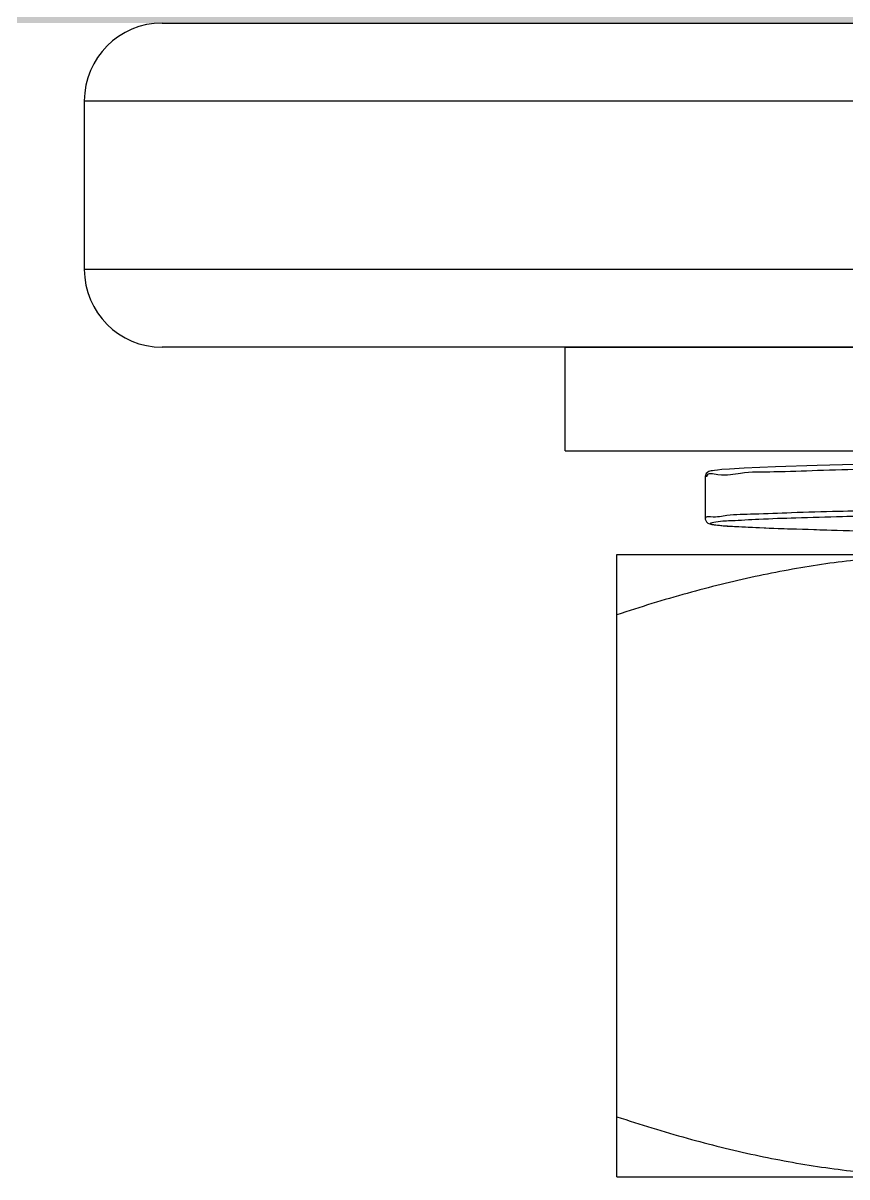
# Model space of a CAD drawing. Extents: x 1060579 to 1383165, y 581819 to 1037910.
# Drawn here: x 1267646.7 to 1267706, y 855883.1 to 855966.2 of the extents above; entities that cross this region are included whole.
import ezdxf

# ---------------------------------------------------------------- set-up
doc = ezdxf.new("R2010")
doc.units = 0
doc.header["$LTSCALE"] = 1000
doc.header["$MEASUREMENT"] = 0
doc.layers.add('02___PRT_ALL_AXES', color=7, linetype='Continuous')
doc.layers.add('11122', color=7, linetype='Continuous')

msp = doc.modelspace()

# ---------------------------------------------------------------- hatches: boundary and pattern name
at = {"layer": '11122'}
h = msp.add_hatch(dxfattribs=at)
h.set_pattern_fill('AR-CONC', color=256, scale=50, style=0)
h.set_pattern_definition([(49.99999999999999, (777042.7474702727, 1495774.023655258), (358.6300913003768, -31.37606749129756), [37.5, -412.5]), (355, (777042.7474702727, 1495774.023655258), (-69.3756668065, 376.0960668500059), [30, -330]), (100.4514, (777072.6333102724, 1495771.408985258), (289.2546908570108, 344.7197710304768), [31.87009499999976, -350.5710559999965]), (46.18420000000002, (777042.7474702727, 1495874.023655258), (533.6205243128223, -82.75950716450905), [56.24999999999987, -618.749999999998]), (96.63559999999993, (777087.2158427723, 1495867.127001757), (467.3313527743517, 487.0589354502209), [47.80514399999962, -525.856499999994]), (351.1842, (777042.7474702727, 1495874.023655258), (467.3309725668136, 487.0593004626623), [45.00000000000001, -495.0000000000001]), (21, (777092.7474702727, 1495849.023655258), (298.4535260592309, -201.3094453326694), [37.5, -412.5]), (326.0000000000001, (777092.7474702727, 1495849.023655258), (121.6576659607909, 362.5750225234265), [30, -330]), (71.4514, (777117.6185867721, 1495832.247852257), (420.111314290745, 161.2652483549762), [31.87009500000001, -350.571056]), (37.50000000000001, (777042.7474702727, 1495774.023655258), (6.079927658645335, 166.4469269156558), [0, -326, 0, -335, 0, -331.25]), (7.500000000000001, (777042.7474702727, 1495774.023655258), (131.5347687210743, 197.2058559411801), [0, -191, 0, -318.5, 0, -126.25]), (327.5, (776931.2474702727, 1495774.023655258), (266.9112180862045, -11.2774358671899), [0, -125, 0, -390, 0, -517.5]), (317.5, (776881.2474702727, 1495774.023655258), (291.5930846711931, 50.05249116615882), [0, -162.5, 0, -259, 0, -367.5])])
edge = h.paths.add_edge_path()
edge.add_line((1264948.311090498, 856289.4503852366), (1264564.02371987, 856372.8108387582))
edge.add_line((1264564.02371987, 856372.8108387582), (1264749.148975693, 856444.4400337678))
edge.add_line((1264749.148975693, 856236.1454946524), (1264948.311090498, 856289.4503852366))
edge.add_line((1264749.148975693, 856236.1454946524), (1264749.148975693, 855966.2044389886))
edge.add_line((1264749.148975693, 856685.3263902029), (1264749.148975693, 856444.4400337678))
edge.add_line((1264749.148975693, 856685.3263902036), (1275410.061608064, 856685.3263902036))
edge.add_line((1264749.148975693, 855966.2044389893), (1275410.061608063, 855966.2044389895))
edge.add_line((1268845.538333422, 856262.1588980989), (1268804.937369914, 856262.1588980989))
edge.add_line((1268751.210252729, 856312.2434988678), (1268851.37945427, 856312.2434988678))
edge.add_line((1268797.652337079, 856262.1588980989), (1268757.051373572, 856262.1588980989))
edge.add_line((1268797.652337079, 856230.2868794263), (1268804.937369914, 856230.2868794263))
edge.add_line((1268757.051373572, 856185.4205956422), (1268756.901684629, 856185.4205956422))
edge.add_line((1268804.937369914, 856193.8617152274), (1268797.652337079, 856193.8617152274))
edge.add_line((1268845.688022364, 856185.4205956422), (1268845.538333428, 856185.4205956422))
edge.add_line((1268751.210252729, 856312.2434988678), (1268759.557686187, 856262.1588980989))
edge.add_line((1268851.37945427, 856312.2434988678), (1268843.032020811, 856262.1588980989))
edge.add_line((1268845.688022364, 856193.8617152274), (1268845.688022364, 855966.2044389893))
edge.add_line((1268845.538333428, 856262.1588980989), (1268845.538333428, 856193.8617152274))
edge.add_line((1268804.937369914, 856262.1588980989), (1268804.937369914, 856193.8617152274))
edge.add_line((1268797.652337079, 856262.1588980989), (1268797.652337079, 856193.8617152274))
edge.add_line((1268757.051373572, 856262.1588980989), (1268757.051373572, 856193.8617152274))
edge.add_line((1268756.901684629, 856193.8617152274), (1268756.901684629, 855966.2044389893))
edge.add_line((1268267.891676425, 856312.5337765976), (1268259.537240667, 856262.4071619448))
edge.add_line((1268267.891676425, 856312.5337765976), (1268167.638447118, 856312.5337765976))
edge.add_line((1268221.410633748, 856262.4071619448), (1268262.045655708, 856262.4071619448))
edge.add_line((1268173.484467835, 856262.4071619448), (1268214.119489797, 856262.4071619448))
edge.add_line((1268221.410633748, 856230.5084071595), (1268214.119489797, 856230.5084071595))
edge.add_line((1268262.045655708, 856194.0526874131), (1268262.195470217, 856194.0526874131))
edge.add_line((1268214.119489797, 856194.0526874131), (1268221.410633748, 856194.0526874131))
edge.add_line((1268173.334653331, 856194.0526874131), (1268173.484467835, 856194.0526874131))
edge.add_line((1268167.638447118, 856312.5337765976), (1268175.992882925, 856262.4071619448))
edge.add_line((1268173.334653331, 856194.0526874131), (1268173.334653331, 855966.2044389895))
edge.add_line((1268173.484467835, 856262.4071619448), (1268173.484467835, 856194.0526874131))
edge.add_line((1268214.119489797, 856262.4071619448), (1268214.119489797, 856194.0526874131))
edge.add_line((1268221.410633748, 856262.4071619448), (1268221.410633748, 856194.0526874131))
edge.add_line((1268262.045655708, 856262.4071619448), (1268262.045655708, 856194.0526874131))
edge.add_line((1268262.195470217, 856194.0526874131), (1268262.195470217, 855966.2044389895))
edge.add_line((1267687.89511578, 856312.5337765976), (1267696.249551537, 856262.4071619448))
edge.add_line((1267687.89511578, 856312.5337765976), (1267788.148345086, 856312.5337765976))
edge.add_line((1267734.376158456, 856262.4071619448), (1267693.741136496, 856262.4071619448))
edge.add_line((1267782.30232437, 856262.4071619448), (1267741.667302408, 856262.4071619448))
edge.add_line((1267734.376158456, 856230.5084071595), (1267741.667302408, 856230.5084071595))
edge.add_line((1267693.741136496, 856194.0526874131), (1267693.591321988, 856194.0526874131))
edge.add_line((1267741.667302408, 856194.0526874131), (1267734.376158456, 856194.0526874131))
edge.add_line((1267782.452138873, 856194.0526874131), (1267782.30232437, 856194.0526874131))
edge.add_line((1267788.148345086, 856312.5337765976), (1267779.793909279, 856262.4071619448))
edge.add_line((1267782.452138873, 856194.0526874131), (1267782.452138873, 855966.2044389895))
edge.add_line((1267782.30232437, 856262.4071619448), (1267782.30232437, 856194.0526874131))
edge.add_line((1267741.667302408, 856262.4071619448), (1267741.667302408, 856194.0526874131))
edge.add_line((1267734.376158456, 856262.4071619448), (1267734.376158456, 856194.0526874131))
edge.add_line((1267693.741136496, 856262.4071619448), (1267693.741136496, 856194.0526874131))
edge.add_line((1267693.591321988, 856194.0526874131), (1267693.591321988, 855966.2044389895))
edge.add_line((1271366.581438845, 856262.1588980989), (1271407.182402352, 856262.1588980989))
edge.add_line((1271460.909519537, 856312.2434988678), (1271360.740317997, 856312.2434988678))
edge.add_line((1271414.467435187, 856262.1588980989), (1271455.068398695, 856262.1588980989))
edge.add_line((1271414.467435187, 856230.2868794263), (1271407.182402352, 856230.2868794263))
edge.add_line((1271455.068398695, 856185.4205956422), (1271455.218087637, 856185.4205956422))
edge.add_line((1271407.182402352, 856193.8617152274), (1271414.467435187, 856193.8617152274))
edge.add_line((1271366.431749902, 856185.4205956422), (1271366.58143884, 856185.4205956422))
edge.add_line((1271460.909519537, 856312.2434988678), (1271452.56208608, 856262.1588980989))
edge.add_line((1271360.740317997, 856312.2434988678), (1271369.087751455, 856262.1588980989))
edge.add_line((1271366.431749902, 856193.8617152274), (1271366.431749902, 855966.2044389893))
edge.add_line((1271366.58143884, 856262.1588980989), (1271366.58143884, 856193.8617152274))
edge.add_line((1271407.182402352, 856262.1588980989), (1271407.182402352, 856193.8617152274))
edge.add_line((1271414.467435187, 856262.1588980989), (1271414.467435187, 856193.8617152274))
edge.add_line((1271455.068398695, 856262.1588980989), (1271455.068398695, 856193.8617152274))
edge.add_line((1271455.218087637, 856193.8617152274), (1271455.218087637, 855966.2044389893))
edge.add_line((1272524.533225645, 856312.533776599), (1272516.178789888, 856262.4071619464))
edge.add_line((1272524.533225645, 856312.533776599), (1272424.27999634, 856312.533776599))
edge.add_line((1272478.052182969, 856262.4071619464), (1272518.687204929, 856262.4071619464))
edge.add_line((1272430.126017055, 856262.4071619464), (1272470.761039018, 856262.4071619464))
edge.add_line((1272478.052182969, 856230.5084071611), (1272470.761039018, 856230.5084071611))
edge.add_line((1272518.687204929, 856194.0526874145), (1272518.837019438, 856194.0526874145))
edge.add_line((1272470.761039018, 856194.0526874145), (1272478.052182969, 856194.0526874145))
edge.add_line((1272429.976202553, 856194.0526874145), (1272430.126017055, 856194.0526874145))
edge.add_line((1272424.27999634, 856312.533776599), (1272432.634432146, 856262.4071619464))
edge.add_line((1272429.976202553, 856194.0526874145), (1272429.976202553, 855966.2044389909))
edge.add_line((1272430.126017055, 856262.4071619464), (1272430.126017055, 856194.0526874145))
edge.add_line((1272470.761039018, 856262.4071619464), (1272470.761039018, 856194.0526874145))
edge.add_line((1272478.052182969, 856262.4071619464), (1272478.052182969, 856194.0526874145))
edge.add_line((1272518.687204929, 856262.4071619464), (1272518.687204929, 856194.0526874145))
edge.add_line((1272518.837019438, 856194.0526874145), (1272518.837019438, 855966.2044389909))
edge.add_line((1271944.536665001, 856312.533776599), (1271952.891100758, 856262.4071619464))
edge.add_line((1271944.536665001, 856312.533776599), (1272044.789894307, 856312.533776599))
edge.add_line((1271991.017707677, 856262.4071619464), (1271950.382685718, 856262.4071619464))
edge.add_line((1272038.943873591, 856262.4071619464), (1271998.308851628, 856262.4071619464))
edge.add_line((1271991.017707677, 856230.5084071611), (1271998.308851628, 856230.5084071611))
edge.add_line((1271950.382685718, 856194.0526874145), (1271950.232871209, 856194.0526874145))
edge.add_line((1271998.308851628, 856194.0526874145), (1271991.017707677, 856194.0526874145))
edge.add_line((1272039.093688094, 856194.0526874145), (1272038.943873591, 856194.0526874145))
edge.add_line((1272044.789894307, 856312.533776599), (1272036.4354585, 856262.4071619464))
edge.add_line((1272039.093688094, 856194.0526874145), (1272039.093688094, 855966.2044389909))
edge.add_line((1272038.943873591, 856262.4071619464), (1272038.943873591, 856194.0526874145))
edge.add_line((1271998.308851628, 856262.4071619464), (1271998.308851628, 856194.0526874145))
edge.add_line((1271991.017707677, 856262.4071619464), (1271991.017707677, 856194.0526874145))
edge.add_line((1271950.382685718, 856262.4071619464), (1271950.382685718, 856194.0526874145))
edge.add_line((1271950.232871209, 856194.0526874145), (1271950.232871209, 855966.2044389909))
edge.add_line((1275609.223722868, 856279.1120366463), (1275224.93635224, 856362.472490168))
edge.add_line((1275224.93635224, 856362.472490168), (1275410.061608063, 856434.1016851775))
edge.add_line((1275410.061608064, 856225.8071460621), (1275609.223722868, 856279.1120366463))
edge.add_line((1275410.061608064, 856225.8071460621), (1275410.061608063, 855955.8660903983))
edge.add_line((1275410.061608064, 856674.9880416126), (1275410.061608063, 856434.1016851775))
edge.add_line((1274791.269280649, 856312.0060418956), (1274891.369744648, 856312.0060418956))
edge.add_line((1274837.679495779, 856261.9558098963), (1274797.10639324, 856261.9558098963))
edge.add_line((1274885.532632065, 856261.9558098963), (1274844.959529526, 856261.9558098963))
edge.add_line((1274837.679495779, 856230.1056622602), (1274844.959529526, 856230.1056622602))
edge.add_line((1274791.269280649, 856312.0060418956), (1274799.610985986, 856261.9558098963))
edge.add_line((1274885.532632065, 856261.9558098963), (1274885.532632065, 856193.705493533))
edge.add_line((1274844.959529526, 856261.9558098963), (1274844.959529526, 856193.705493533))
edge.add_line((1274837.679495779, 856261.9558098963), (1274837.679495779, 856193.705493533))
edge.add_line((1274797.10639324, 856261.9558098963), (1274797.10639324, 856193.705493533))
edge.add_line((1274891.369744648, 856312.0060418956), (1274883.028039319, 856261.9558098963))
edge.add_line((1274797.10639324, 856193.705493533), (1274796.956807014, 856193.705493533))
edge.add_line((1274844.959529526, 856193.705493533), (1274837.679495779, 856193.705493533))
edge.add_line((1274885.68221829, 856193.705493533), (1274885.532632065, 856193.705493533))
edge.add_line((1274885.68221829, 856193.705493533), (1274885.68221829, 855966.2044389895))
edge.add_line((1274796.956807014, 856193.705493533), (1274796.956807014, 855966.2044389895))

# ---------------------------------------------------------------- linework, layer by layer
at = {"color": 0, "linetype": 'Continuous'}
for p, q in [((1267656.743393811, 855966.2044389879), (1268301.676463241, 855966.2044389879)), ((1267651.143396102, 855960.6044412795), (1267651.143396102, 855948.4711129114)), ((1267651.143396102, 855960.6044412795), (1268304.476462096, 855960.6044412795)), ((1268304.476462096, 855948.4711129114), (1267651.143396102, 855948.4711129114)), ((1268298.876464387, 855942.8711152025), (1267656.743393811, 855942.8711152025)), ((1267695.835165384, 855933.5377500681), (1267695.835165384, 855930.5511991654)), ((1267698.9365361, 855929.9184573935), (1267699.742570194, 855929.882275203)), ((1267699.742570194, 855929.882275203), (1267700.686238744, 855929.8446047315)), ((1267700.686238744, 855929.8446047315), (1267702.400004592, 855929.7846947396)), ((1267702.400004592, 855929.7846947396), (1267705.350273077, 855929.697197255)), ((1267705.350273077, 855929.697197255), (1267710.449851699, 855929.5712170117))]:
    msp.add_line(p, q, dxfattribs=at)
for points in [[(1267711.776392558, 855934.5473407661), (1267707.554803901, 855934.4491356628), (1267703.909632044, 855934.350923287), (1267700.903498395, 855934.2524705587), (1267698.646790071, 855934.1562583442), (1267697.581382931, 855934.0951302098), (1267697.045307275, 855934.0553128025), (1267696.725710366, 855934.0254646109), (1267696.517475319, 855934.0012152507), (1267696.373471963, 855933.9802238508), (1267696.268191021, 855933.9607245461), (1267696.184978693, 855933.940573114), (1267696.109648163, 855933.9154920434), (1267696.024765058, 855933.8728725982), (1267695.915230519, 855933.7734324413), (1267695.835910294, 855933.5610092371), (1267695.835208428, 855933.5376473633)], [(1267695.835167996, 855930.5514474667), (1267695.839231309, 855930.4953541192), (1267695.935433737, 855930.2910646691), (1267696.039127681, 855930.2073790291), (1267696.11516926, 855930.1713039181), (1267696.180871889, 855930.1495479317), (1267696.247288438, 855930.1327825072), (1267696.319975853, 855930.1180304182), (1267696.402279189, 855930.1041157183), (1267696.497043504, 855930.0904364162), (1267696.606700613, 855930.0766800423), (1267696.733622889, 855930.0626554037), (1267696.880174458, 855930.0482394372), (1267697.048154381, 855930.0334002122), (1267697.239009313, 855930.0181437265), (1267697.45402494, 855930.0024855596), (1267697.69444356, 855929.9864398111), (1267697.961633139, 855929.9700094177), (1267698.256898737, 855929.9531982136), (1267698.9365361, 855929.9184573935)]]:
    msp.add_lwpolyline(points, dxfattribs=at)
for centre, start, end in [((1267656.743393811, 855960.6044412795), 90, 180), ((1267656.743393811, 855948.4711129114), 180, 270)]:
    msp.add_arc(centre, 5.599997708515476, start, end, dxfattribs=at)
for points, start_tangent, end_tangent in [([(1267707.427336073, 855934.0795632831), (1267703.918603261, 855933.9865110372), (1267700.793953997, 855933.8869399547), (1267698.391247903, 855933.7872268106), (1267696.762517624, 855933.6875274582), (1267695.939225189, 855933.5878406423), (1267695.934113449, 855933.5363069493)], (-0.9997525743572683, -0.0222438770454921), (-0.0145831764450367, -0.9998936598282704)), ([(1267708.150546817, 855931.1105085686), (1267705.435201052, 855931.0418404038), (1267702.049980496, 855930.9431403116), (1267699.366110802, 855930.844996074), (1267697.41133333, 855930.7467176076), (1267696.227370146, 855930.6485004216), (1267695.835344808, 855930.5514154304)], (-0.9997194550001276, -0.0236856769852183), (-0.1851764421457681, -0.9827052891249926)), ([(1267708.15995147, 855930.7309970679), (1267705.723608684, 855930.6684545185), (1267702.368306766, 855930.5697533346), (1267699.708195685, 855930.4716093484), (1267697.770716684, 855930.3733308623), (1267696.597231857, 855930.2751136669), (1267696.208534253, 855930.176877619), (1267696.612315235, 855930.0786385094), (1267697.80059179, 855929.9804215073), (1267699.752084086, 855929.8821524191), (1267702.426894533, 855929.7839634155), (1267705.764542494, 855929.6860723277), (1267709.485729203, 855929.5933785143), (1267710.448381817, 855929.5713307266)], (-0.9997086126570287, -0.02413896806740539), (0.9997437274279387, -0.0226380093756392))]:
    msp.add_spline(points, degree=3, dxfattribs=dict(at, start_tangent=start_tangent, end_tangent=end_tangent))
at = {"layer": '02___PRT_ALL_AXES', "color": 0, "linetype": 'Continuous'}
for p, q in [((1267685.755189663, 855935.404466514), (1267685.755189663, 855942.8711152025)), ((1267685.755189663, 855942.8711152025), (1267790.288271204, 855942.8711152025)), ((1267685.755189663, 855935.404466514), (1267790.288271204, 855935.404466514)), ((1267689.488514005, 855883.1379257436), (1267689.488514005, 855927.9378178448)), ((1267689.488514005, 855927.9378178448), (1267786.554946863, 855927.9378178448)), ((1267689.488513999, 855883.1379257436), (1267751.926382401, 855883.1379257436))]:
    msp.add_line(p, q, dxfattribs=at)
for points, start_tangent, end_tangent in [([(1267713.755122665, 855927.9378178739), (1267708.991926348, 855927.7584609138), (1267704.224910054, 855927.2265440244), (1267699.430117341, 855926.3551008133), (1267694.549383877, 855925.1510874471), (1267689.488514005, 855923.603005778)], (-1, 0), (-0.9486832980505139, -0.3162277660168381)), ([(1267689.488513999, 855887.4727378003), (1267694.549299837, 855885.9246794756), (1267699.431225166, 855884.7204045379), (1267704.226199951, 855883.8490094144), (1267708.992734201, 855883.3172220406), (1267713.755122215, 855883.1379257436)], (0.9486832978997084, -0.3162277664692542), (0.9999999999995686, -9.289611159000002e-07))]:
    msp.add_spline(points, degree=3, dxfattribs=dict(at, start_tangent=start_tangent, end_tangent=end_tangent))

doc.saveas('drawing.dxf')
